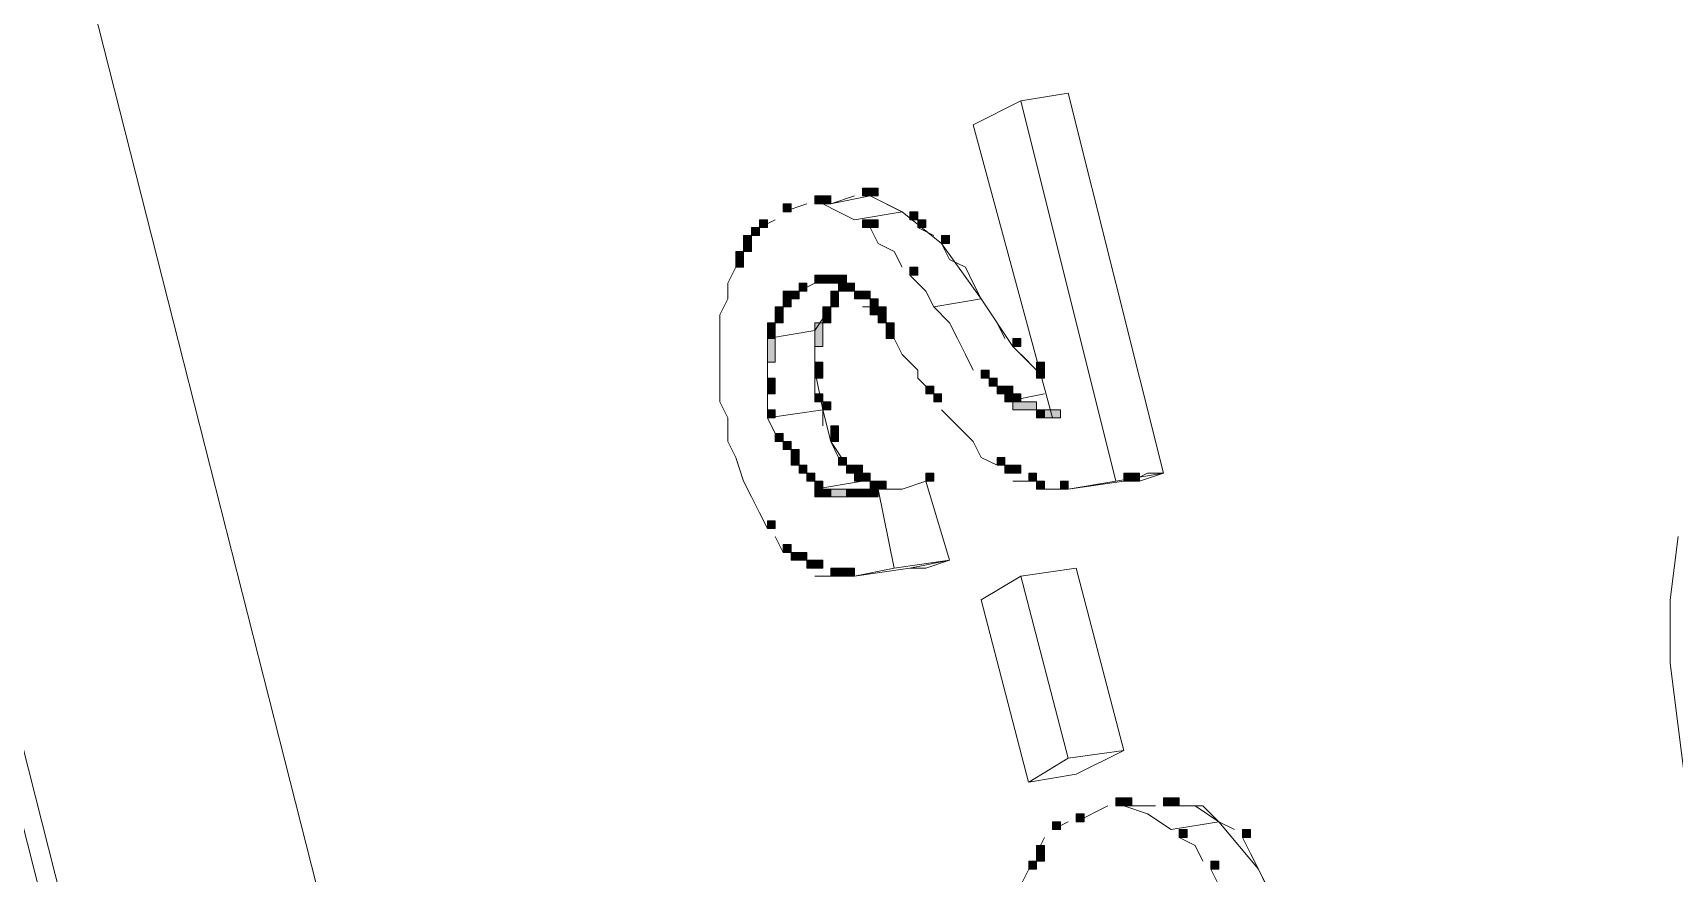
# Model space of a CAD drawing. Header units: inches. Extents: x 11 to 682, y 148 to 1119.
# Drawn here: x 596.9 to 609.33, y 374.67 to 381.04 of the extents above; entities that cross this region are included whole.
import ezdxf

# ---------------------------------------------------------------- set-up
doc = ezdxf.new("R2010")
doc.units = ezdxf.units.IN
doc.header["$MEASUREMENT"] = 0
doc.layers.add('图层 1', color=7, linetype='Continuous')

msp = doc.modelspace()

# ---------------------------------------------------------------- hatches: boundary and pattern name
at = {"layer": '图层 1', "true_color": 0xffffff}
h = msp.add_hatch(color=7, dxfattribs=at)
h.dxf.hatch_style = 2
h.paths.add_polyline_path([(602.82, 379.74), (602.94, 379.74), (602.94, 379.8), (602.82, 379.8)])
h = msp.add_hatch(color=7, dxfattribs=at)
h.dxf.hatch_style = 2
h.paths.add_polyline_path([(603.18, 379.8), (603.3, 379.8), (603.3, 379.86), (603.18, 379.86)])
h = msp.add_hatch(color=7, dxfattribs=at)
h.dxf.hatch_style = 2
h.paths.add_polyline_path([(602.58, 379.68), (602.64, 379.68), (602.64, 379.74), (602.58, 379.74)])
h = msp.add_hatch(color=7, dxfattribs=at)
h.dxf.hatch_style = 2
h.paths.add_polyline_path([(603.54, 379.62), (603.6, 379.62), (603.6, 379.68), (603.54, 379.68)])
h = msp.add_hatch(color=7, dxfattribs=at)
h.dxf.hatch_style = 2
h.paths.add_polyline_path([(602.34, 379.5), (602.4, 379.5), (602.4, 379.56), (602.34, 379.56)])
h = msp.add_hatch(color=7, dxfattribs=at)
h.dxf.hatch_style = 2
h.paths.add_polyline_path([(602.4, 379.56), (602.46, 379.56), (602.46, 379.62), (602.4, 379.62)])
h = msp.add_hatch(color=7, dxfattribs=at)
h.dxf.hatch_style = 2
h.paths.add_polyline_path([(603.18, 379.56), (603.3, 379.56), (603.3, 379.62), (603.18, 379.62)])
h = msp.add_hatch(color=7, dxfattribs=at)
h.dxf.hatch_style = 2
h.paths.add_polyline_path([(603.6, 379.56), (603.66, 379.56), (603.66, 379.62), (603.6, 379.62)])
h = msp.add_hatch(color=7, dxfattribs=at)
h.dxf.hatch_style = 2
h.paths.add_polyline_path([(602.28, 379.38), (602.34, 379.38), (602.34, 379.5), (602.28, 379.5)])
h = msp.add_hatch(color=7, dxfattribs=at)
h.dxf.hatch_style = 2
h.paths.add_polyline_path([(603.78, 379.44), (603.84, 379.44), (603.84, 379.5), (603.78, 379.5)])
h = msp.add_hatch(color=7, dxfattribs=at)
h.dxf.hatch_style = 2
h.paths.add_polyline_path([(602.22, 379.26), (602.28, 379.26), (602.28, 379.38), (602.22, 379.38)])
h = msp.add_hatch(color=7, dxfattribs=at)
h.dxf.hatch_style = 2
h.paths.add_polyline_path([(602.82, 379.14), (602.94, 379.14), (602.94, 379.2), (602.82, 379.2)])
h = msp.add_hatch(color=7, dxfattribs=at)
h.dxf.hatch_style = 2
h.paths.add_polyline_path([(602.88, 379.14), (603, 379.14), (603, 379.2), (602.88, 379.2)])
h = msp.add_hatch(color=7, dxfattribs=at)
h.dxf.hatch_style = 2
h.paths.add_polyline_path([(602.94, 379.14), (603, 379.14), (603, 379.2), (602.94, 379.2)])
h = msp.add_hatch(color=7, dxfattribs=at)
h.dxf.hatch_style = 2
h.paths.add_polyline_path([(602.94, 379.14), (603.06, 379.14), (603.06, 379.2), (602.94, 379.2)])
h = msp.add_hatch(color=7, dxfattribs=at)
h.dxf.hatch_style = 2
h.paths.add_polyline_path([(603.54, 379.2), (603.6, 379.2), (603.6, 379.26), (603.54, 379.26)])
h = msp.add_hatch(color=7, dxfattribs=at)
h.dxf.hatch_style = 2
h.paths.add_polyline_path([(602.58, 378.96), (602.64, 378.96), (602.64, 379.08), (602.58, 379.08)])
h = msp.add_hatch(color=7, dxfattribs=at)
h.dxf.hatch_style = 2
h.paths.add_polyline_path([(602.64, 379.02), (602.7, 379.02), (602.7, 379.08), (602.64, 379.08)])
h = msp.add_hatch(color=7, dxfattribs=at)
h.dxf.hatch_style = 2
h.paths.add_polyline_path([(602.7, 379.08), (602.76, 379.08), (602.76, 379.14), (602.7, 379.14)])
h = msp.add_hatch(color=7, dxfattribs=at)
h.dxf.hatch_style = 2
h.paths.add_polyline_path([(602.94, 378.96), (603, 378.96), (603, 379.08), (602.94, 379.08)])
h = msp.add_hatch(color=7, dxfattribs=at)
h.dxf.hatch_style = 2
h.paths.add_polyline_path([(602.94, 379.02), (603, 379.02), (603, 379.08), (602.94, 379.08)])
h = msp.add_hatch(color=7, dxfattribs=at)
h.dxf.hatch_style = 2
h.paths.add_polyline_path([(603, 379.08), (603.06, 379.08), (603.06, 379.14), (603, 379.14)])
h = msp.add_hatch(color=7, dxfattribs=at)
h.dxf.hatch_style = 2
h.paths.add_polyline_path([(603.06, 379.08), (603.12, 379.08), (603.12, 379.14), (603.06, 379.14)])
h = msp.add_hatch(color=7, dxfattribs=at)
h.dxf.hatch_style = 2
h.paths.add_polyline_path([(603.06, 379.08), (603.12, 379.08), (603.12, 379.14), (603.06, 379.14)])
h = msp.add_hatch(color=7, dxfattribs=at)
h.dxf.hatch_style = 2
h.paths.add_polyline_path([(603.12, 379.02), (603.18, 379.02), (603.18, 379.08), (603.12, 379.08)])
h = msp.add_hatch(color=7, dxfattribs=at)
h.dxf.hatch_style = 2
h.paths.add_polyline_path([(603.12, 379.02), (603.24, 379.02), (603.24, 379.08), (603.12, 379.08)])
h = msp.add_hatch(color=7, dxfattribs=at)
h.dxf.hatch_style = 2
h.paths.add_polyline_path([(603.18, 379.02), (603.24, 379.02), (603.24, 379.08), (603.18, 379.08)])
h = msp.add_hatch(color=7, dxfattribs=at)
h.dxf.hatch_style = 2
h.paths.add_polyline_path([(602.52, 378.84), (602.58, 378.84), (602.58, 378.96), (602.52, 378.96)])
h = msp.add_hatch(color=7, dxfattribs=at)
h.dxf.hatch_style = 2
h.paths.add_polyline_path([(602.88, 378.84), (602.94, 378.84), (602.94, 378.96), (602.88, 378.96)])
h = msp.add_hatch(color=7, dxfattribs=at)
h.dxf.hatch_style = 2
h.paths.add_polyline_path([(603.24, 378.9), (603.3, 378.9), (603.3, 379.02), (603.24, 379.02)])
h = msp.add_hatch(color=7, dxfattribs=at)
h.dxf.hatch_style = 2
h.paths.add_polyline_path([(603.3, 378.84), (603.36, 378.84), (603.36, 378.96), (603.3, 378.96)])
h = msp.add_hatch(color=7, dxfattribs=at)
h.dxf.hatch_style = 2
h.paths.add_polyline_path([(602.46, 378.72), (602.52, 378.72), (602.52, 378.84), (602.46, 378.84)])
h = msp.add_hatch(color=7, dxfattribs=at)
h.dxf.hatch_style = 2
h.paths.add_polyline_path([(602.82, 378.66), (602.88, 378.66), (602.88, 378.84), (602.82, 378.84)])
h = msp.add_hatch(color=7, dxfattribs=at)
h.dxf.hatch_style = 2
h.paths.add_polyline_path([(603.36, 378.72), (603.42, 378.72), (603.42, 378.84), (603.36, 378.84)])
h = msp.add_hatch(color=7, dxfattribs=at)
h.dxf.hatch_style = 2
h.paths.add_polyline_path([(602.46, 378.54), (602.52, 378.54), (602.52, 378.72), (602.46, 378.72)])
h = msp.add_hatch(color=7, dxfattribs=at)
h.dxf.hatch_style = 2
h.paths.add_polyline_path([(604.32, 378.66), (604.38, 378.66), (604.38, 378.72), (604.32, 378.72)])
h = msp.add_hatch(color=7, dxfattribs=at)
h.dxf.hatch_style = 2
h.paths.add_polyline_path([(602.82, 378.42), (602.88, 378.42), (602.88, 378.54), (602.82, 378.54)])
h = msp.add_hatch(color=7, dxfattribs=at)
h.dxf.hatch_style = 2
h.paths.add_polyline_path([(604.5, 378.42), (604.56, 378.42), (604.56, 378.54), (604.5, 378.54)])
h = msp.add_hatch(color=7, dxfattribs=at)
h.dxf.hatch_style = 2
h.paths.add_polyline_path([(602.46, 378.3), (602.52, 378.3), (602.52, 378.42), (602.46, 378.42)])
h = msp.add_hatch(color=7, dxfattribs=at)
h.dxf.hatch_style = 2
h.paths.add_polyline_path([(604.08, 378.42), (604.14, 378.42), (604.14, 378.48), (604.08, 378.48)])
h = msp.add_hatch(color=7, dxfattribs=at)
h.dxf.hatch_style = 2
h.paths.add_polyline_path([(604.14, 378.36), (604.2, 378.36), (604.2, 378.42), (604.14, 378.42)])
h = msp.add_hatch(color=7, dxfattribs=at)
h.dxf.hatch_style = 2
h.paths.add_polyline_path([(602.82, 378.24), (602.88, 378.24), (602.88, 378.3), (602.82, 378.3)])
h = msp.add_hatch(color=7, dxfattribs=at)
h.dxf.hatch_style = 2
h.paths.add_polyline_path([(603.66, 378.3), (603.72, 378.3), (603.72, 378.36), (603.66, 378.36)])
h = msp.add_hatch(color=7, dxfattribs=at)
h.dxf.hatch_style = 2
h.paths.add_polyline_path([(603.72, 378.24), (603.78, 378.24), (603.78, 378.3), (603.72, 378.3)])
h = msp.add_hatch(color=7, dxfattribs=at)
h.dxf.hatch_style = 2
h.paths.add_polyline_path([(604.2, 378.3), (604.26, 378.3), (604.26, 378.36), (604.2, 378.36)])
h = msp.add_hatch(color=7, dxfattribs=at)
h.dxf.hatch_style = 2
h.paths.add_polyline_path([(604.2, 378.3), (604.26, 378.3), (604.26, 378.36), (604.2, 378.36)])
h = msp.add_hatch(color=7, dxfattribs=at)
h.dxf.hatch_style = 2
h.paths.add_polyline_path([(604.26, 378.24), (604.32, 378.24), (604.32, 378.36), (604.26, 378.36)])
h = msp.add_hatch(color=7, dxfattribs=at)
h.dxf.hatch_style = 2
h.paths.add_polyline_path([(604.32, 378.24), (604.38, 378.24), (604.38, 378.3), (604.32, 378.3)])
h = msp.add_hatch(color=7, dxfattribs=at)
h.dxf.hatch_style = 2
h.paths.add_polyline_path([(602.46, 378.12), (602.52, 378.12), (602.52, 378.18), (602.46, 378.18)])
h = msp.add_hatch(color=7, dxfattribs=at)
h.dxf.hatch_style = 2
h.paths.add_polyline_path([(602.88, 378.18), (602.94, 378.18), (602.94, 378.24), (602.88, 378.24)])
h = msp.add_hatch(color=7, dxfattribs=at)
h.dxf.hatch_style = 2
h.paths.add_polyline_path([(604.32, 378.18), (604.5, 378.18), (604.5, 378.24), (604.32, 378.24)])
h = msp.add_hatch(color=7, dxfattribs=at)
h.dxf.hatch_style = 2
h.paths.add_polyline_path([(604.5, 378.12), (604.68, 378.12), (604.68, 378.18), (604.5, 378.18)])
h = msp.add_hatch(color=7, dxfattribs=at)
h.dxf.hatch_style = 2
h.paths.add_polyline_path([(604.5, 378.12), (604.56, 378.12), (604.56, 378.18), (604.5, 378.18)])
h = msp.add_hatch(color=7, dxfattribs=at)
h.dxf.hatch_style = 2
h.paths.add_polyline_path([(602.94, 377.94), (603, 377.94), (603, 378.06), (602.94, 378.06)])
h = msp.add_hatch(color=7, dxfattribs=at)
h.dxf.hatch_style = 2
h.paths.add_polyline_path([(602.52, 377.94), (602.58, 377.94), (602.58, 378), (602.52, 378)])
h = msp.add_hatch(color=7, dxfattribs=at)
h.dxf.hatch_style = 2
h.paths.add_polyline_path([(602.58, 377.88), (602.64, 377.88), (602.64, 377.94), (602.58, 377.94)])
h = msp.add_hatch(color=7, dxfattribs=at)
h.dxf.hatch_style = 2
h.paths.add_polyline_path([(602.64, 377.76), (602.7, 377.76), (602.7, 377.88), (602.64, 377.88)])
h = msp.add_hatch(color=7, dxfattribs=at)
h.dxf.hatch_style = 2
h.paths.add_polyline_path([(603, 377.76), (603.06, 377.76), (603.06, 377.82), (603, 377.82)])
h = msp.add_hatch(color=7, dxfattribs=at)
h.dxf.hatch_style = 2
h.paths.add_polyline_path([(604.2, 377.76), (604.26, 377.76), (604.26, 377.82), (604.2, 377.82)])
h = msp.add_hatch(color=7, dxfattribs=at)
h.dxf.hatch_style = 2
h.paths.add_polyline_path([(604.2, 377.76), (604.26, 377.76), (604.26, 377.82), (604.2, 377.82)])
h = msp.add_hatch(color=7, dxfattribs=at)
h.dxf.hatch_style = 2
h.paths.add_polyline_path([(602.7, 377.7), (602.76, 377.7), (602.76, 377.76), (602.7, 377.76)])
h = msp.add_hatch(color=7, dxfattribs=at)
h.dxf.hatch_style = 2
h.paths.add_polyline_path([(602.76, 377.64), (602.82, 377.64), (602.82, 377.7), (602.76, 377.7)])
h = msp.add_hatch(color=7, dxfattribs=at)
h.dxf.hatch_style = 2
h.paths.add_polyline_path([(603.06, 377.7), (603.18, 377.7), (603.18, 377.76), (603.06, 377.76)])
h = msp.add_hatch(color=7, dxfattribs=at)
h.dxf.hatch_style = 2
h.paths.add_polyline_path([(603.12, 377.64), (603.18, 377.64), (603.18, 377.76), (603.12, 377.76)])
h = msp.add_hatch(color=7, dxfattribs=at)
h.dxf.hatch_style = 2
h.paths.add_polyline_path([(603.18, 377.64), (603.24, 377.64), (603.24, 377.7), (603.18, 377.7)])
h = msp.add_hatch(color=7, dxfattribs=at)
h.dxf.hatch_style = 2
h.paths.add_polyline_path([(603.18, 377.64), (603.24, 377.64), (603.24, 377.7), (603.18, 377.7)])
h = msp.add_hatch(color=7, dxfattribs=at)
h.dxf.hatch_style = 2
h.paths.add_polyline_path([(603.18, 377.64), (603.24, 377.64), (603.24, 377.7), (603.18, 377.7)])
h = msp.add_hatch(color=7, dxfattribs=at)
h.dxf.hatch_style = 2
h.paths.add_polyline_path([(603.66, 377.64), (603.72, 377.64), (603.72, 377.7), (603.66, 377.7)])
h = msp.add_hatch(color=7, dxfattribs=at)
h.dxf.hatch_style = 2
h.paths.add_polyline_path([(604.26, 377.7), (604.38, 377.7), (604.38, 377.76), (604.26, 377.76)])
h = msp.add_hatch(color=7, dxfattribs=at)
h.dxf.hatch_style = 2
h.paths.add_polyline_path([(604.44, 377.64), (604.5, 377.64), (604.5, 377.7), (604.44, 377.7)])
h = msp.add_hatch(color=7, dxfattribs=at)
h.dxf.hatch_style = 2
h.paths.add_polyline_path([(605.16, 377.64), (605.28, 377.64), (605.28, 377.7), (605.16, 377.7)])
h = msp.add_hatch(color=7, dxfattribs=at)
h.dxf.hatch_style = 2
h.paths.add_polyline_path([(602.82, 377.58), (602.88, 377.58), (602.88, 377.64), (602.82, 377.64)])
h = msp.add_hatch(color=7, dxfattribs=at)
h.dxf.hatch_style = 2
h.paths.add_polyline_path([(602.82, 377.58), (602.88, 377.58), (602.88, 377.64), (602.82, 377.64)])
h = msp.add_hatch(color=7, dxfattribs=at)
h.dxf.hatch_style = 2
h.paths.add_polyline_path([(602.82, 377.52), (602.94, 377.52), (602.94, 377.58), (602.82, 377.58)])
h = msp.add_hatch(color=7, dxfattribs=at)
h.dxf.hatch_style = 2
h.paths.add_polyline_path([(602.88, 377.52), (603.12, 377.52), (603.12, 377.58), (602.88, 377.58)])
h = msp.add_hatch(color=7, dxfattribs=at)
h.dxf.hatch_style = 2
h.paths.add_polyline_path([(603.06, 377.52), (603.12, 377.52), (603.12, 377.58), (603.06, 377.58)])
h = msp.add_hatch(color=7, dxfattribs=at)
h.dxf.hatch_style = 2
h.paths.add_polyline_path([(603.12, 377.52), (603.24, 377.52), (603.24, 377.58), (603.12, 377.58)])
h = msp.add_hatch(color=7, dxfattribs=at)
h.dxf.hatch_style = 2
h.paths.add_polyline_path([(603.18, 377.52), (603.3, 377.52), (603.3, 377.58), (603.18, 377.58)])
h = msp.add_hatch(color=7, dxfattribs=at)
h.dxf.hatch_style = 2
h.paths.add_polyline_path([(603.18, 377.52), (603.24, 377.52), (603.24, 377.58), (603.18, 377.58)])
h = msp.add_hatch(color=7, dxfattribs=at)
h.dxf.hatch_style = 2
h.paths.add_polyline_path([(603.24, 377.58), (603.36, 377.58), (603.36, 377.64), (603.24, 377.64)])
h = msp.add_hatch(color=7, dxfattribs=at)
h.dxf.hatch_style = 2
h.paths.add_polyline_path([(603.24, 377.58), (603.36, 377.58), (603.36, 377.64), (603.24, 377.64)])
h = msp.add_hatch(color=7, dxfattribs=at)
h.dxf.hatch_style = 2
h.paths.add_polyline_path([(603.24, 377.58), (603.3, 377.58), (603.3, 377.64), (603.24, 377.64)])
h = msp.add_hatch(color=7, dxfattribs=at)
h.dxf.hatch_style = 2
h.paths.add_polyline_path([(603.3, 377.58), (603.36, 377.58), (603.36, 377.64), (603.3, 377.64)])
h = msp.add_hatch(color=7, dxfattribs=at)
h.dxf.hatch_style = 2
h.paths.add_polyline_path([(603.3, 377.58), (603.36, 377.58), (603.36, 377.64), (603.3, 377.64)])
h = msp.add_hatch(color=7, dxfattribs=at)
h.dxf.hatch_style = 2
h.paths.add_polyline_path([(603.3, 377.58), (603.36, 377.58), (603.36, 377.64), (603.3, 377.64)])
h = msp.add_hatch(color=7, dxfattribs=at)
h.dxf.hatch_style = 2
h.paths.add_polyline_path([(603.3, 377.58), (603.36, 377.58), (603.36, 377.64), (603.3, 377.64)])
h = msp.add_hatch(color=7, dxfattribs=at)
h.dxf.hatch_style = 2
h.paths.add_polyline_path([(603.3, 377.58), (603.36, 377.58), (603.36, 377.64), (603.3, 377.64)])
h = msp.add_hatch(color=7, dxfattribs=at)
h.dxf.hatch_style = 2
h.paths.add_polyline_path([(604.5, 377.58), (604.56, 377.58), (604.56, 377.64), (604.5, 377.64)])
h = msp.add_hatch(color=7, dxfattribs=at)
h.dxf.hatch_style = 2
h.paths.add_polyline_path([(604.68, 377.58), (604.74, 377.58), (604.74, 377.64), (604.68, 377.64)])
h = msp.add_hatch(color=7, dxfattribs=at)
h.dxf.hatch_style = 2
h.paths.add_polyline_path([(604.68, 377.58), (604.74, 377.58), (604.74, 377.64), (604.68, 377.64)])
h = msp.add_hatch(color=7, dxfattribs=at)
h.dxf.hatch_style = 2
h.paths.add_polyline_path([(602.46, 377.28), (602.52, 377.28), (602.52, 377.34), (602.46, 377.34)])
h = msp.add_hatch(color=7, dxfattribs=at)
h.dxf.hatch_style = 2
h.paths.add_polyline_path([(602.58, 377.1), (602.64, 377.1), (602.64, 377.16), (602.58, 377.16)])
h = msp.add_hatch(color=7, dxfattribs=at)
h.dxf.hatch_style = 2
h.paths.add_polyline_path([(602.64, 377.04), (602.76, 377.04), (602.76, 377.1), (602.64, 377.1)])
h = msp.add_hatch(color=7, dxfattribs=at)
h.dxf.hatch_style = 2
h.paths.add_polyline_path([(602.76, 376.98), (602.88, 376.98), (602.88, 377.04), (602.76, 377.04)])
h = msp.add_hatch(color=7, dxfattribs=at)
h.dxf.hatch_style = 2
h.paths.add_polyline_path([(602.94, 376.92), (603.06, 376.92), (603.06, 376.98), (602.94, 376.98)])
h = msp.add_hatch(color=7, dxfattribs=at)
h.dxf.hatch_style = 2
h.paths.add_polyline_path([(603, 376.92), (603.06, 376.92), (603.06, 376.98), (603, 376.98)])
h = msp.add_hatch(color=7, dxfattribs=at)
h.dxf.hatch_style = 2
h.paths.add_polyline_path([(603, 376.92), (603.12, 376.92), (603.12, 376.98), (603, 376.98)])
h = msp.add_hatch(color=7, dxfattribs=at)
h.dxf.hatch_style = 2
h.paths.add_polyline_path([(605.1, 375.18), (605.22, 375.18), (605.22, 375.24), (605.1, 375.24)])
h = msp.add_hatch(color=7, dxfattribs=at)
h.dxf.hatch_style = 2
h.paths.add_polyline_path([(605.46, 375.18), (605.52, 375.18), (605.52, 375.24), (605.46, 375.24)])
h = msp.add_hatch(color=7, dxfattribs=at)
h.dxf.hatch_style = 2
h.paths.add_polyline_path([(605.46, 375.18), (605.58, 375.18), (605.58, 375.24), (605.46, 375.24)])
h = msp.add_hatch(color=7, dxfattribs=at)
h.dxf.hatch_style = 2
h.paths.add_polyline_path([(604.62, 375), (604.68, 375), (604.68, 375.06), (604.62, 375.06)])
h = msp.add_hatch(color=7, dxfattribs=at)
h.dxf.hatch_style = 2
h.paths.add_polyline_path([(604.8, 375.06), (604.86, 375.06), (604.86, 375.12), (604.8, 375.12)])
h = msp.add_hatch(color=7, dxfattribs=at)
h.dxf.hatch_style = 2
h.paths.add_polyline_path([(605.58, 374.94), (605.64, 374.94), (605.64, 375), (605.58, 375)])
h = msp.add_hatch(color=7, dxfattribs=at)
h.dxf.hatch_style = 2
h.paths.add_polyline_path([(606.06, 374.94), (606.12, 374.94), (606.12, 375), (606.06, 375)])
h = msp.add_hatch(color=7, dxfattribs=at)
h.dxf.hatch_style = 2
h.paths.add_polyline_path([(604.5, 374.76), (604.56, 374.76), (604.56, 374.88), (604.5, 374.88)])
h = msp.add_hatch(color=7, dxfattribs=at)
h.dxf.hatch_style = 2
h.paths.add_polyline_path([(604.44, 374.7), (604.5, 374.7), (604.5, 374.76), (604.44, 374.76)])
h = msp.add_hatch(color=7, dxfattribs=at)
h.dxf.hatch_style = 2
h.paths.add_polyline_path([(604.44, 374.7), (604.5, 374.7), (604.5, 374.76), (604.44, 374.76)])
h = msp.add_hatch(color=7, dxfattribs=at)
h.dxf.hatch_style = 2
h.paths.add_polyline_path([(605.82, 374.7), (605.88, 374.7), (605.88, 374.76), (605.82, 374.76)])

# ---------------------------------------------------------------- linework, layer by layer
at = {"layer": '图层 1', "color": 7, "lineweight": 18, "true_color": 0xffffff}
for points in [[(584.46, 423.84), (608.04, 330.72)], [(584.641, 423.72), (608.22, 330.6)], [(586.561, 423.72), (610.2, 330.66)], [(604.02, 380.34), (604.38, 380.52)], [(604.38, 380.52), (604.74, 380.58)], [(604.38, 380.52), (605.1, 377.64)], [(604.74, 380.58), (605.46, 377.7)], [(604.74, 380.58), (605.46, 377.7)], [(604.02, 380.34), (604.62, 378.12)], [(602.939, 379.74), (603.24, 379.8)], [(602.94, 379.74), (603.12, 379.8)], [(603.24, 379.8), (603.479, 379.68)], [(603.24, 379.8), (603.36, 379.74)], [(602.58, 379.68), (602.76, 379.74)], [(602.88, 379.74), (603, 379.68)], [(603, 379.68), (603.12, 379.62)], [(603.12, 379.62), (603.48, 379.68)], [(603.36, 379.74), (603.48, 379.68)], [(603.48, 379.68), (603.78, 379.44)], [(602.4, 379.56), (602.52, 379.62)], [(603.24, 379.56), (603.3, 379.44)], [(603.6, 379.56), (603.72, 379.5)], [(603.3, 379.44), (603.42, 379.38)], [(603.78, 379.44), (604.08, 379.02)], [(603.78, 379.44), (603.84, 379.32)], [(603.42, 379.38), (603.48, 379.26)], [(603.84, 379.32), (603.96, 379.26)], [(602.16, 379.14), (602.22, 379.26)], [(603.54, 379.2), (603.66, 379.08)], [(603.96, 379.26), (604.02, 379.14)], [(602.16, 379.14), (602.16, 379.02)], [(602.7, 379.08), (602.82, 379.14)], [(602.82, 378.78), (602.939, 378.96), (603, 379.08)], [(603, 379.08), (603, 379.08)], [(603.66, 379.08), (603.72, 378.96)], [(604.02, 379.14), (604.08, 379.02)], [(602.1, 378.9), (602.16, 379.02)], [(602.1, 378.9), (602.1, 378.78), (602.1, 378.66), (602.1, 378.54), (602.1, 378.42), (602.1, 378.24), (602.16, 378.12), (602.16, 377.94)], [(603.24, 378.96), (603.18, 378.96)], [(603.72, 378.96), (604.08, 379.02)], [(603.72, 378.96), (603.84, 378.84)], [(604.08, 379.02), (604.32, 378.66)], [(604.08, 379.02), (604.2, 378.84)], [(602.46, 378.72), (602.82, 378.78)], [(602.82, 378.48), (602.82, 378.78)], [(603.84, 378.84), (603.9, 378.72)], [(604.2, 378.84), (604.26, 378.72)], [(602.82, 378.54), (602.82, 378.66)], [(603.42, 378.72), (603.48, 378.6), (603.6, 378.48)], [(603.9, 378.72), (603.96, 378.6)], [(604.32, 378.66), (604.56, 378.42)], [(604.32, 378.66), (604.44, 378.54)], [(602.46, 378.42), (602.46, 378.54)], [(603.96, 378.6), (604.02, 378.48)], [(602.82, 378.48), (602.88, 378.18)], [(602.82, 378.3), (602.82, 378.42)], [(603.6, 378.48), (603.6, 378.42), (603.66, 378.36), (603.66, 378.3)], [(602.46, 378.18), (602.46, 378.3)], [(604.26, 378.24), (604.56, 378.3)], [(602.46, 378.12), (602.88, 378.18)], [(602.88, 378.18), (602.94, 377.94)], [(602.88, 378.06), (602.88, 378.18)], [(603.78, 378.18), (603.9, 378.06), (604.02, 377.94), (604.08, 377.82), (604.2, 377.76)], [(602.46, 378.12), (602.52, 378)], [(602.16, 377.94), (602.22, 377.82), (602.28, 377.64), (602.34, 377.52), (602.4, 377.4), (602.46, 377.28)], [(602.94, 377.94), (603.06, 377.76)], [(602.94, 377.94), (603, 377.82)], [(605.1, 377.64), (605.46, 377.7)], [(605.16, 377.64), (605.28, 377.64), (605.46, 377.7)], [(605.22, 377.64), (605.34, 377.7), (605.46, 377.7)], [(602.82, 377.58), (603.18, 377.64)], [(603.12, 377.64), (603.18, 377.64)], [(603.3, 377.58), (603.42, 376.98)], [(603.3, 377.58), (603.48, 377.58)], [(603.48, 377.58), (603.66, 377.64)], [(603.66, 377.64), (603.84, 377.04)], [(603.66, 377.64), (603.84, 377.04)], [(604.32, 377.64), (604.439, 377.64)], [(604.56, 377.58), (604.68, 377.58)], [(604.74, 377.58), (605.1, 377.64)], [(604.74, 377.58), (605.16, 377.64)], [(604.74, 377.58), (604.74, 377.58)], [(602.52, 377.22), (602.58, 377.1)], [(609.3, 376.74), (609.36, 377.22)], [(603.42, 376.98), (603.84, 377.04)], [(603.54, 376.98), (603.66, 376.98), (603.84, 377.04)], [(603.54, 376.98), (603.84, 377.04)], [(602.82, 376.92), (602.94, 376.92)], [(603.12, 376.92), (603.42, 376.98)], [(603.12, 376.92), (603.54, 376.98)], [(604.08, 376.74), (604.38, 376.92)], [(604.38, 376.92), (604.8, 376.98)], [(604.38, 376.92), (604.74, 375.54)], [(604.8, 376.98), (605.16, 375.6)], [(604.8, 376.98), (605.16, 375.6)], [(604.08, 376.74), (604.439, 375.36)], [(609.3, 376.74), (609.3, 376.26), (609.36, 375.78), (609.42, 375.3), (609.48, 374.76), (609.66, 374.34), (609.84, 373.86), (610.021, 373.5), (610.26, 373.08), (610.5, 372.78), (610.8, 372.48), (611.101, 372.3), (611.4, 372.12), (611.7, 372.06), (612, 372)], [(604.44, 375.36), (604.74, 375.54)], [(604.74, 375.54), (605.16, 375.6)], [(604.8, 375.42), (605.16, 375.6)], [(604.8, 375.42), (605.16, 375.6)], [(604.44, 375.36), (604.8, 375.42)], [(604.8, 375.06), (605.04, 375.18)], [(605.16, 375.18), (605.4, 375.18)], [(605.16, 375.18), (605.34, 375.12)], [(605.46, 375.18), (605.7, 375.18)], [(605.52, 375.18), (605.76, 375.18)], [(605.7, 375.18), (605.88, 375.06)], [(605.76, 375.18), (605.88, 375.06)], [(604.62, 375), (604.74, 375.06)], [(605.34, 375.12), (605.52, 375)], [(605.52, 375), (605.88, 375.06)], [(605.88, 375.06), (606.18, 374.7)], [(605.88, 375.06), (606, 375)], [(604.5, 374.82), (604.56, 374.94)], [(605.58, 374.94), (605.7, 374.88)], [(606.06, 374.94), (606.12, 374.82)], [(605.7, 374.88), (605.76, 374.76)], [(606.12, 374.82), (606.18, 374.7)], [(604.38, 374.58), (604.44, 374.7)], [(605.82, 374.7), (605.88, 374.58)], [(606.18, 374.7), (606.42, 374.22)], [(606.18, 374.7), (606.24, 374.58)]]:
    msp.add_lwpolyline(points, dxfattribs=at)
at = {"layer": '图层 1', "lineweight": 0}
for points in [[(602.82, 379.74), (602.94, 379.74), (602.94, 379.8), (602.82, 379.8), (602.82, 379.74)], [(603.18, 379.8), (603.3, 379.8), (603.3, 379.86), (603.18, 379.86), (603.18, 379.8)], [(602.58, 379.68), (602.64, 379.68), (602.64, 379.74), (602.58, 379.74), (602.58, 379.68)], [(603.54, 379.62), (603.6, 379.62), (603.6, 379.68), (603.54, 379.68), (603.54, 379.62)], [(602.34, 379.5), (602.4, 379.5), (602.4, 379.56), (602.34, 379.56), (602.34, 379.5)], [(602.4, 379.56), (602.46, 379.56), (602.46, 379.62), (602.4, 379.62), (602.4, 379.56)], [(603.18, 379.56), (603.3, 379.56), (603.3, 379.62), (603.18, 379.62), (603.18, 379.56)], [(603.6, 379.56), (603.66, 379.56), (603.66, 379.62), (603.6, 379.62), (603.6, 379.56)], [(602.28, 379.38), (602.34, 379.38), (602.34, 379.5), (602.28, 379.5), (602.28, 379.38)], [(603.78, 379.44), (603.84, 379.44), (603.84, 379.5), (603.78, 379.5), (603.78, 379.44)], [(602.22, 379.26), (602.28, 379.26), (602.28, 379.38), (602.22, 379.38), (602.22, 379.26)], [(602.82, 379.14), (602.94, 379.14), (602.94, 379.2), (602.82, 379.2), (602.82, 379.14)], [(602.88, 379.14), (603, 379.14), (603, 379.2), (602.88, 379.2), (602.88, 379.14)], [(602.94, 379.14), (603, 379.14), (603, 379.2), (602.94, 379.2), (602.94, 379.14)], [(602.94, 379.14), (603.06, 379.14), (603.06, 379.2), (602.94, 379.2), (602.94, 379.14)], [(603.54, 379.2), (603.6, 379.2), (603.6, 379.26), (603.54, 379.26), (603.54, 379.2)], [(602.58, 378.96), (602.64, 378.96), (602.64, 379.08), (602.58, 379.08), (602.58, 378.96)], [(602.64, 379.02), (602.7, 379.02), (602.7, 379.08), (602.64, 379.08), (602.64, 379.02)], [(602.7, 379.08), (602.76, 379.08), (602.76, 379.14), (602.7, 379.14), (602.7, 379.08)], [(602.94, 378.96), (603, 378.96), (603, 379.08), (602.94, 379.08), (602.94, 378.96)], [(602.94, 379.02), (603, 379.02), (603, 379.08), (602.94, 379.08), (602.94, 379.02)], [(603, 379.08), (603.06, 379.08), (603.06, 379.14), (603, 379.14), (603, 379.08)], [(603.06, 379.08), (603.12, 379.08), (603.12, 379.14), (603.06, 379.14), (603.06, 379.08)], [(603.06, 379.08), (603.12, 379.08), (603.12, 379.14), (603.06, 379.14), (603.06, 379.08)], [(603.12, 379.02), (603.18, 379.02), (603.18, 379.08), (603.12, 379.08), (603.12, 379.02)], [(603.12, 379.02), (603.24, 379.02), (603.24, 379.08), (603.12, 379.08), (603.12, 379.02)], [(603.18, 379.02), (603.24, 379.02), (603.24, 379.08), (603.18, 379.08), (603.18, 379.02)], [(602.52, 378.84), (602.58, 378.84), (602.58, 378.96), (602.52, 378.96), (602.52, 378.84)], [(602.88, 378.84), (602.94, 378.84), (602.94, 378.96), (602.88, 378.96), (602.88, 378.84)], [(603.24, 378.9), (603.3, 378.9), (603.3, 379.02), (603.24, 379.02), (603.24, 378.9)], [(603.3, 378.84), (603.36, 378.84), (603.36, 378.96), (603.3, 378.96), (603.3, 378.84)], [(602.46, 378.72), (602.52, 378.72), (602.52, 378.84), (602.46, 378.84), (602.46, 378.72)], [(602.82, 378.66), (602.88, 378.66), (602.88, 378.84), (602.82, 378.84), (602.82, 378.66)], [(603.36, 378.72), (603.42, 378.72), (603.42, 378.84), (603.36, 378.84), (603.36, 378.72)], [(602.46, 378.54), (602.52, 378.54), (602.52, 378.72), (602.46, 378.72), (602.46, 378.54)], [(604.32, 378.66), (604.38, 378.66), (604.38, 378.72), (604.32, 378.72), (604.32, 378.66)], [(602.82, 378.42), (602.88, 378.42), (602.88, 378.54), (602.82, 378.54), (602.82, 378.42)], [(604.5, 378.42), (604.56, 378.42), (604.56, 378.54), (604.5, 378.54), (604.5, 378.42)], [(602.46, 378.3), (602.52, 378.3), (602.52, 378.42), (602.46, 378.42), (602.46, 378.3)], [(604.08, 378.42), (604.14, 378.42), (604.14, 378.48), (604.08, 378.48), (604.08, 378.42)], [(604.14, 378.36), (604.2, 378.36), (604.2, 378.42), (604.14, 378.42), (604.14, 378.36)], [(602.82, 378.24), (602.88, 378.24), (602.88, 378.3), (602.82, 378.3), (602.82, 378.24)], [(603.66, 378.3), (603.72, 378.3), (603.72, 378.36), (603.66, 378.36), (603.66, 378.3)], [(603.72, 378.24), (603.78, 378.24), (603.78, 378.3), (603.72, 378.3), (603.72, 378.24)], [(604.2, 378.3), (604.26, 378.3), (604.26, 378.36), (604.2, 378.36), (604.2, 378.3)], [(604.2, 378.3), (604.26, 378.3), (604.26, 378.36), (604.2, 378.36), (604.2, 378.3)], [(604.26, 378.24), (604.32, 378.24), (604.32, 378.36), (604.26, 378.36), (604.26, 378.24)], [(604.32, 378.24), (604.38, 378.24), (604.38, 378.3), (604.32, 378.3), (604.32, 378.24)], [(602.46, 378.12), (602.52, 378.12), (602.52, 378.18), (602.46, 378.18), (602.46, 378.12)], [(602.88, 378.18), (602.94, 378.18), (602.94, 378.24), (602.88, 378.24), (602.88, 378.18)], [(604.32, 378.18), (604.5, 378.18), (604.5, 378.24), (604.32, 378.24), (604.32, 378.18)], [(604.5, 378.12), (604.68, 378.12), (604.68, 378.18), (604.5, 378.18), (604.5, 378.12)], [(604.5, 378.12), (604.56, 378.12), (604.56, 378.18), (604.5, 378.18), (604.5, 378.12)], [(602.94, 377.94), (603, 377.94), (603, 378.06), (602.94, 378.06), (602.94, 377.94)], [(602.52, 377.94), (602.58, 377.94), (602.58, 378), (602.52, 378), (602.52, 377.94)], [(602.58, 377.88), (602.64, 377.88), (602.64, 377.94), (602.58, 377.94), (602.58, 377.88)], [(602.64, 377.76), (602.7, 377.76), (602.7, 377.88), (602.64, 377.88), (602.64, 377.76)], [(603, 377.76), (603.06, 377.76), (603.06, 377.82), (603, 377.82), (603, 377.76)], [(604.2, 377.76), (604.26, 377.76), (604.26, 377.82), (604.2, 377.82), (604.2, 377.76)], [(604.2, 377.76), (604.26, 377.76), (604.26, 377.82), (604.2, 377.82), (604.2, 377.76)], [(602.7, 377.7), (602.76, 377.7), (602.76, 377.76), (602.7, 377.76), (602.7, 377.7)], [(602.76, 377.64), (602.82, 377.64), (602.82, 377.7), (602.76, 377.7), (602.76, 377.64)], [(603.06, 377.7), (603.18, 377.7), (603.18, 377.76), (603.06, 377.76), (603.06, 377.7)], [(603.12, 377.64), (603.18, 377.64), (603.18, 377.76), (603.12, 377.76), (603.12, 377.64)], [(603.18, 377.64), (603.24, 377.64), (603.24, 377.7), (603.18, 377.7), (603.18, 377.64)], [(603.18, 377.64), (603.24, 377.64), (603.24, 377.7), (603.18, 377.7), (603.18, 377.64)], [(603.18, 377.64), (603.24, 377.64), (603.24, 377.7), (603.18, 377.7), (603.18, 377.64)], [(603.66, 377.64), (603.72, 377.64), (603.72, 377.7), (603.66, 377.7), (603.66, 377.64)], [(604.26, 377.7), (604.38, 377.7), (604.38, 377.76), (604.26, 377.76), (604.26, 377.7)], [(604.44, 377.64), (604.5, 377.64), (604.5, 377.7), (604.44, 377.7), (604.44, 377.64)], [(605.16, 377.64), (605.28, 377.64), (605.28, 377.7), (605.16, 377.7), (605.16, 377.64)], [(602.82, 377.58), (602.88, 377.58), (602.88, 377.64), (602.82, 377.64), (602.82, 377.58)], [(602.82, 377.58), (602.88, 377.58), (602.88, 377.64), (602.82, 377.64), (602.82, 377.58)], [(602.82, 377.52), (602.94, 377.52), (602.94, 377.58), (602.82, 377.58), (602.82, 377.52)], [(602.88, 377.52), (603.12, 377.52), (603.12, 377.58), (602.88, 377.58), (602.88, 377.52)], [(603.06, 377.52), (603.12, 377.52), (603.12, 377.58), (603.06, 377.58), (603.06, 377.52)], [(603.12, 377.52), (603.24, 377.52), (603.24, 377.58), (603.12, 377.58), (603.12, 377.52)], [(603.18, 377.52), (603.3, 377.52), (603.3, 377.58), (603.18, 377.58), (603.18, 377.52)], [(603.18, 377.52), (603.24, 377.52), (603.24, 377.58), (603.18, 377.58), (603.18, 377.52)], [(603.24, 377.58), (603.36, 377.58), (603.36, 377.64), (603.24, 377.64), (603.24, 377.58)], [(603.24, 377.58), (603.36, 377.58), (603.36, 377.64), (603.24, 377.64), (603.24, 377.58)], [(603.24, 377.58), (603.3, 377.58), (603.3, 377.64), (603.24, 377.64), (603.24, 377.58)], [(603.3, 377.58), (603.36, 377.58), (603.36, 377.64), (603.3, 377.64), (603.3, 377.58)], [(603.3, 377.58), (603.36, 377.58), (603.36, 377.64), (603.3, 377.64), (603.3, 377.58)], [(603.3, 377.58), (603.36, 377.58), (603.36, 377.64), (603.3, 377.64), (603.3, 377.58)], [(603.3, 377.58), (603.36, 377.58), (603.36, 377.64), (603.3, 377.64), (603.3, 377.58)], [(603.3, 377.58), (603.36, 377.58), (603.36, 377.64), (603.3, 377.64), (603.3, 377.58)], [(604.5, 377.58), (604.56, 377.58), (604.56, 377.64), (604.5, 377.64), (604.5, 377.58)], [(604.68, 377.58), (604.74, 377.58), (604.74, 377.64), (604.68, 377.64), (604.68, 377.58)], [(604.68, 377.58), (604.74, 377.58), (604.74, 377.64), (604.68, 377.64), (604.68, 377.58)], [(602.46, 377.28), (602.52, 377.28), (602.52, 377.34), (602.46, 377.34), (602.46, 377.28)], [(602.58, 377.1), (602.64, 377.1), (602.64, 377.16), (602.58, 377.16), (602.58, 377.1)], [(602.64, 377.04), (602.76, 377.04), (602.76, 377.1), (602.64, 377.1), (602.64, 377.04)], [(602.76, 376.98), (602.88, 376.98), (602.88, 377.04), (602.76, 377.04), (602.76, 376.98)], [(602.94, 376.92), (603.06, 376.92), (603.06, 376.98), (602.94, 376.98), (602.94, 376.92)], [(603, 376.92), (603.06, 376.92), (603.06, 376.98), (603, 376.98), (603, 376.92)], [(603, 376.92), (603.12, 376.92), (603.12, 376.98), (603, 376.98), (603, 376.92)], [(605.1, 375.18), (605.22, 375.18), (605.22, 375.24), (605.1, 375.24), (605.1, 375.18)], [(605.46, 375.18), (605.52, 375.18), (605.52, 375.24), (605.46, 375.24), (605.46, 375.18)], [(605.46, 375.18), (605.58, 375.18), (605.58, 375.24), (605.46, 375.24), (605.46, 375.18)], [(604.62, 375), (604.68, 375), (604.68, 375.06), (604.62, 375.06), (604.62, 375)], [(604.8, 375.06), (604.86, 375.06), (604.86, 375.12), (604.8, 375.12), (604.8, 375.06)], [(605.58, 374.94), (605.64, 374.94), (605.64, 375), (605.58, 375), (605.58, 374.94)], [(606.06, 374.94), (606.12, 374.94), (606.12, 375), (606.06, 375), (606.06, 374.94)], [(604.5, 374.76), (604.56, 374.76), (604.56, 374.88), (604.5, 374.88), (604.5, 374.76)], [(604.44, 374.7), (604.5, 374.7), (604.5, 374.76), (604.44, 374.76), (604.44, 374.7)], [(604.44, 374.7), (604.5, 374.7), (604.5, 374.76), (604.44, 374.76), (604.44, 374.7)], [(605.82, 374.7), (605.88, 374.7), (605.88, 374.76), (605.82, 374.76), (605.82, 374.7)]]:
    msp.add_lwpolyline(points, dxfattribs=at)

doc.saveas('drawing.dxf')
